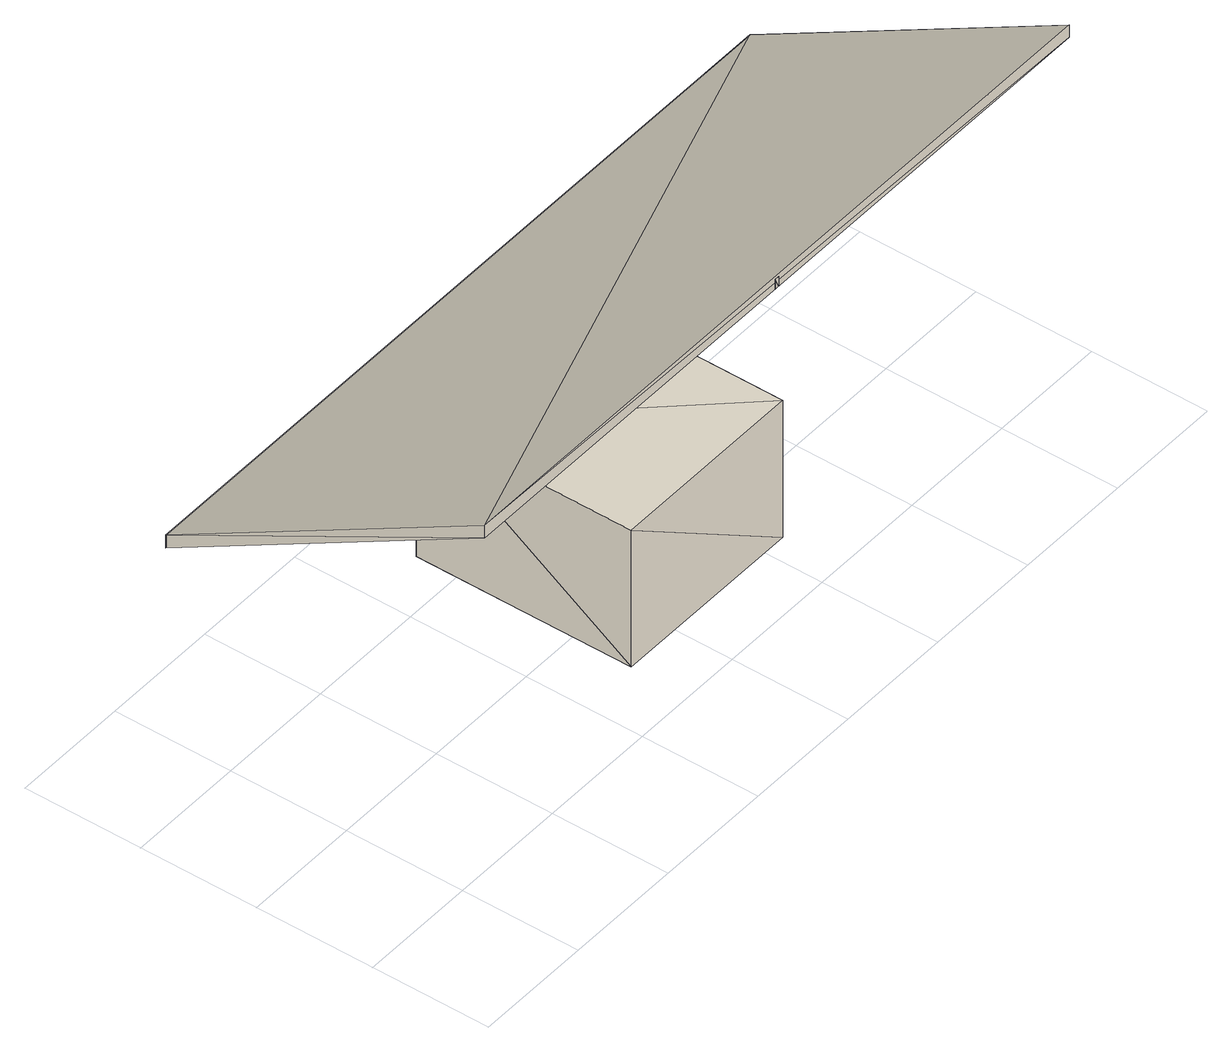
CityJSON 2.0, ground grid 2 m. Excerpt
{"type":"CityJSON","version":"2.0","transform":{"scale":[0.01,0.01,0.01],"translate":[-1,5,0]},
"CityObjects":{
"building1":{"type":"Building","attributes":{"info":{"id":21283,"type":"IfcSpace","GlobalId":"0e_hbkIQ5DMQlIJ$2V3j_m","OwnerHistory":"#12","Name":"3","ObjectPlacement":"#21203","Representation":"#21278","LongName":"Bad","CompositionType":"ELEMENT"},"psets":{"Pset_SpaceCommon":{"HandicapAccessible":{"id":21287,"class":"IfcPropertySingleValue","value":true,"value_type":"IfcBoolean"},"NaturalVentilation":{"id":21288,"class":"IfcPropertySingleValue","value":true,"value_type":"IfcBoolean"},"Category":{"id":21289,"class":"IfcPropertySingleValue","value":"Allgemeines","value_type":"IfcLabel"},"id":21290},"Pset_SpaceThermalRequirements":{"SpaceTemperatureMax":{"id":21299,"class":"IfcPropertySingleValue","value":24,"value_type":"IfcThermodynamicTemperatureMeasure"},"SpaceTemperatureMin":{"id":21300,"class":"IfcPropertySingleValue","value":24,"value_type":"IfcThermodynamicTemperatureMeasure"},"AirConditioning":{"id":21301,"class":"IfcPropertySingleValue","value":false,"value_type":"IfcBoolean"},"SpaceTemperatureSummer":{"id":21302,"class":"IfcPropertySingleValue","value":24,"value_type":"IfcThermodynamicTemperatureMeasure"},"SpaceTemperatureWinter":{"id":21303,"class":"IfcPropertySingleValue","value":24,"value_type":"IfcThermodynamicTemperatureMeasure"},"id":21304},"AC_Pset_Name":{"Name":{"id":21314,"class":"IfcPropertySingleValue","value":"3","value_type":"IfcLabel"},"id":21315},"ArchiCADProperties":{"Komplette Element-ID":{"id":21321,"class":"IfcPropertySingleValue","value":"3","value_type":"IfcLabel"},"Kompakte Element-ID":{"id":21322,"class":"IfcPropertySingleValue","value":"3","value_type":"IfcLabel"},"Name des Sachmerkmal-Objekts":{"id":21323,"class":"IfcPropertySingleValue","value_type":"IfcLabel"},"Ursprungsgeschoss":{"id":21324,"class":"IfcPropertySingleValue","value":"Erdgeschoss","value_type":"IfcLabel"},"Raumname":{"id":21325,"class":"IfcPropertySingleValue","value":"Bad","value_type":"IfcLabel"},"Raumnummer":{"id":21326,"class":"IfcPropertySingleValue","value":"3","value_type":"IfcLabel"},"Ebene":{"id":21327,"class":"IfcPropertySingleValue","value":"Räume","value_type":"IfcLabel"},"Typ":{"id":21328,"class":"IfcPropertySingleValue","value":"Raumstempel","value_type":"IfcLabel"},"Geschützt":{"id":21329,"class":"IfcPropertySingleValue","value":false,"value_type":"IfcBoolean"},"Bibliothekselement-Name":{"id":21330,"class":"IfcPropertySingleValue","value":"Allgemeiner Raumstempel","value_type":"IfcLabel"},"Etikettentext":{"id":21331,"class":"IfcPropertySingleValue","value_type":"IfcLabel"},"Eindeutige ID":{"id":21332,"class":"IfcPropertySingleValue","value_type":"IfcLabel"},"Verknüpfte Änderungen":{"id":21333,"class":"IfcPropertySingleValue","value_type":"IfcLabel"},"Element-Klassifizierung":{"id":21334,"class":"IfcPropertySingleValue","value":"Raum","value_type":"IfcLabel"},"Umbau-Status":{"id":21335,"class":"IfcPropertySingleValue","value":"Bestand","value_type":"IfcLabel"},"Anzeigen auf Umbau-Filter":{"id":21336,"class":"IfcPropertySingleValue","value":"Alle relevanten Filter","value_type":"IfcLabel"},"ARCHICAD IFC ID":{"id":21337,"class":"IfcPropertySingleValue","value":"0e_hbkIQ5DMQlIJ$2V3j_m","value_type":"IfcLabel"},"Externe IFC ID":{"id":21338,"class":"IfcPropertySingleValue","value_type":"IfcLabel"},"Deckschraffur":{"id":21339,"class":"IfcPropertySingleValue","value":"Unnamed","value_type":"IfcLabel"},"Oberfläche":{"id":21340,"class":"IfcPropertySingleValue","value":"Farbe, matt","value_type":"IfcLabel"},"Geschoss für Oberkantenverknüpfung":{"id":21341,"class":"IfcPropertySingleValue","value":"Nicht verknüpft","value_type":"IfcLabel"},"Einheitliche Oberfläche":{"id":21342,"class":"IfcPropertySingleValue","value":true,"value_type":"IfcBoolean"},"Raumkategorie":{"id":21343,"class":"IfcPropertySingleValue","value":"Allgemeines","value_type":"IfcLabel"},"Raumflächen-Code":{"id":21344,"class":"IfcPropertySingleValue","value":"000","value_type":"IfcLabel"},"id":21345},"AC_Pset_Allgemeiner_Raumstempel":{"Raumname":{"id":21374,"class":"IfcPropertySingleValue","value":"Bad","value_type":"IfcLabel"},"Raumnummer":{"id":21375,"class":"IfcPropertySingleValue","value":"3","value_type":"IfcLabel"},"Schriftgröße [mm]":{"id":21376,"class":"IfcPropertySingleValue","value":3,"value_type":"IfcReal"},"Gemessene Fläche":{"id":21377,"class":"IfcPropertySingleValue","value":12.5,"value_type":"IfcReal"},"Anzahl aller Raumecken":{"id":21378,"class":"IfcPropertySingleValue","value":4,"value_type":"IfcReal"},"Anzahl hereinragender Raumecken":{"id":21379,"class":"IfcPropertySingleValue","value":0,"value_type":"IfcReal"},"Oberfläche Umfassungswände":{"id":21380,"class":"IfcPropertySingleValue","value":31.22,"value_type":"IfcReal"},"Fläche der Türen":{"id":21381,"class":"IfcPropertySingleValue","value":1.78,"value_type":"IfcReal"},"Fläche der Fenster":{"id":21382,"class":"IfcPropertySingleValue","value":2.4,"value_type":"IfcReal"},"Gemessene Nettofläche":{"id":21383,"class":"IfcPropertySingleValue","value":12.5,"value_type":"IfcReal"},"Wandabzugsfläche":{"id":21384,"class":"IfcPropertySingleValue","value":0,"value_type":"IfcReal"},"Fassaden- Abzugsfläche":{"id":21385,"class":"IfcPropertySingleValue","value":0,"value_type":"IfcReal"},"Stützenabzugsfläche":{"id":21386,"class":"IfcPropertySingleValue","value":0,"value_type":"IfcReal"},"Schraffurabzugsfläche":{"id":21387,"class":"IfcPropertySingleValue","value":0,"value_type":"IfcReal"},"Abzugsfläche unter Dach":{"id":21388,"class":"IfcPropertySingleValue","value":0,"value_type":"IfcReal"},"Gesamtabzugsfläche":{"id":21389,"class":"IfcPropertySingleValue","value":0,"value_type":"IfcReal"},"Reduzierte Fläche":{"id":21390,"class":"IfcPropertySingleValue","value":12.5,"value_type":"IfcReal"},"Raumfläche Faktor":{"id":21391,"class":"IfcPropertySingleValue","value":0.97,"value_type":"IfcReal"},"Berechnete Fläche (NRF)":{"id":21392,"class":"IfcPropertySingleValue","value":12.13,"value_type":"IfcReal"},"Raumvolumen":{"id":21393,"class":"IfcPropertySingleValue","value":31.26,"value_type":"IfcReal"},"Begrenzung Oberflächenbereich":{"id":21394,"class":"IfcPropertySingleValue","value":35.4,"value_type":"IfcReal"},"Oberer Oberflächenbereich":{"id":21395,"class":"IfcPropertySingleValue","value":12.5,"value_type":"IfcReal"},"Unterer Oberflächenbereich":{"id":21396,"class":"IfcPropertySingleValue","value":12.5,"value_type":"IfcReal"},"Dach Oberflächenbereich an der Oberseite":{"id":21397,"class":"IfcPropertySingleValue","value":0,"value_type":"IfcReal"},"Dach Oberflächenbereich an der Unterseite":{"id":21398,"class":"IfcPropertySingleValue","value":0,"value_type":"IfcReal"},"Decke Oberflächenbereich an der Oberseite":{"id":21399,"class":"IfcPropertySingleValue","value":0,"value_type":"IfcReal"},"Decke Oberflächenbereich an der Unterseite":{"id":21400,"class":"IfcPropertySingleValue","value":0,"value_type":"IfcReal"},"Unterzug Oberflächenbereich an der Oberseite":{"id":21401,"class":"IfcPropertySingleValue","value":0,"value_type":"IfcReal"},"Unterzugoberfläche unten":{"id":21402,"class":"IfcPropertySingleValue","value":0,"value_type":"IfcReal"},"Oberer Oberflächenbereich der Wandeinsätze":{"id":21403,"class":"IfcPropertySingleValue","value":0,"value_type":"IfcReal"},"Oberfläche Wandnischen hinten":{"id":21404,"class":"IfcPropertySingleValue","value":0,"value_type":"IfcReal"},"Seite Oberflächenbereich der Wandeinsätze":{"id":21405,"class":"IfcPropertySingleValue","value":0,"value_type":"IfcReal"},"Zeichensatz 1":{"id":21406,"class":"IfcPropertySingleValue","value":"Arial Westlich","value_type":"IfcLabel"},"Raumpolygon (Brutto, Netto)":{"id":21407,"class":"IfcPropertySingleValue","value":0,"value_type":"IfcReal"},"ID zeigen":{"id":21408,"class":"IfcPropertySingleValue","value":false,"value_type":"IfcBoolean"},"ID zeigen als...":{"id":21409,"class":"IfcPropertySingleValue","value":1,"value_type":"IfcReal"},"Schraffur-Typ":{"id":21410,"class":"IfcPropertySingleValue","value":"Leer","value_type":"IfcLabel"},"Schraffur-Stift":{"id":21411,"class":"IfcPropertySingleValue","value":"Transparent","value_type":"IfcLabel"},"Schraffurhintergrund-Stift":{"id":21412,"class":"IfcPropertySingleValue","value":"Transparent","value_type":"IfcLabel"},"id":21413},"BaseQuantities":{"Height":{"id":21457,"class":"IfcQuantityLength","value":2.5},"FinishCeilingHeight":{"id":21458,"class":"IfcQuantityLength","value":2.5},"FinishFloorHeight":{"id":21459,"class":"IfcQuantityLength","value":0},"ClearHeight":{"id":21460,"class":"IfcQuantityLength","value":2.5},"GrossFloorArea":{"id":21461,"class":"IfcQuantityArea","value":12.5},"NetFloorArea":{"id":21462,"class":"IfcQuantityArea","value":12.13},"SpaceNetFloorAreaBOMA":{"id":21463,"class":"IfcQuantityArea","value":12.13},"SpaceUsableFloorAreaBOMA":{"id":21464,"class":"IfcQuantityArea","value":12.13},"GrossCeilingArea":{"id":21465,"class":"IfcQuantityArea","value":12.5},"NetCeilingArea":{"id":21466,"class":"IfcQuantityArea","value":12.13},"GrossWallArea":{"id":21467,"class":"IfcQuantityArea","value":35.4},"NetWallArea":{"id":21468,"class":"IfcQuantityArea","value":31.22},"GrossPerimeter":{"id":21469,"class":"IfcQuantityLength","value":14.16},"NetPerimeter":{"id":21470,"class":"IfcQuantityLength","value":14.16},"GrossVolume":{"id":21471,"class":"IfcQuantityVolume","value":31.26},"NetVolume":{"id":21472,"class":"IfcQuantityVolume","value":31.26},"id":21473},"ArchiCADQuantities":{"Höhenangabe zum Projekt-Nullpunkt":{"id":21478,"class":"IfcQuantityLength","value":0},"Höhe zu Geschoss":{"id":21479,"class":"IfcQuantityLength","value":0},"Höhe":{"id":21480,"class":"IfcQuantityLength","value":2.5},"Oberflächenbereich":{"id":21481,"class":"IfcQuantityArea","value":12.5},"Netto-Volumen":{"id":21482,"class":"IfcQuantityVolume","value":31.26},"Fläche":{"id":21483,"class":"IfcQuantityArea","value":12.5},"Basislevel":{"id":21484,"class":"IfcQuantityLength","value":0},"Berechnete Fläche (NRF)":{"id":21485,"class":"IfcQuantityArea","value":12.13},"Türen-Oberflächenbereich":{"id":21486,"class":"IfcQuantityArea","value":1.78},"Türen Breite":{"id":21487,"class":"IfcQuantityLength","value":0.885},"Stützenabzugsfläche":{"id":21488,"class":"IfcQuantityArea","value":0},"Schraffurabzugsfläche":{"id":21489,"class":"IfcQuantityArea","value":0},"Niedrige Abzugsfläche":{"id":21490,"class":"IfcQuantityArea","value":0},"Wandabzugsfläche":{"id":21491,"class":"IfcQuantityArea","value":0},"Fußbodendicke":{"id":21492,"class":"IfcQuantityLength","value":0},"Durchbruch Umfang":{"id":21493,"class":"IfcQuantityLength","value":0},"Gemessene Fläche":{"id":21494,"class":"IfcQuantityArea","value":12.5},"Nettofläche":{"id":21495,"class":"IfcQuantityArea","value":12.5},"Nettoumfang":{"id":21496,"class":"IfcQuantityLength","value":14.16},"Anzahl der Unterzüge":{"id":21497,"class":"IfcQuantityCount","value":0},"Anzahl der Stützen":{"id":21498,"class":"IfcQuantityCount","value":0},"Anzahl der Türen":{"id":21499,"class":"IfcQuantityCount","value":1},"Anzahl der Lichtquelle":{"id":21500,"class":"IfcQuantityCount","value":0},"Anzahl der Objekte":{"id":21501,"class":"IfcQuantityCount","value":0},"Anzahl der konkaven Ecken":{"id":21502,"class":"IfcQuantityCount","value":0},"Anzahl der Ecken":{"id":21503,"class":"IfcQuantityCount","value":4},"Anzahl der Wandelemente":{"id":21504,"class":"IfcQuantityCount","value":4},"Anzahl der Fenster":{"id":21505,"class":"IfcQuantityCount","value":1},"Umfang":{"id":21506,"class":"IfcQuantityLength","value":14.16},"Reduzierte Fläche":{"id":21507,"class":"IfcQuantityArea","value":0.97},"Raumflächen Reduzierung":{"id":21508,"class":"IfcQuantityArea","value":12.5},"Abstand Oberkante":{"id":21509,"class":"IfcQuantityLength","value":0},"Abstand zu Ursprungsgeschoss":{"id":21510,"class":"IfcQuantityLength","value":0},"Gesamtabzugsfläche":{"id":21511,"class":"IfcQuantityArea","value":0},"Heizkörpernische Oberflächenbereich hinten":{"id":21512,"class":"IfcQuantityArea","value":0},"Heizkörpernische Oberflächenbereich seitlich":{"id":21513,"class":"IfcQuantityArea","value":0},"Heizkörpernische Oberflächenbereich oben":{"id":21514,"class":"IfcQuantityArea","value":0},"Wand Umfang":{"id":21515,"class":"IfcQuantityLength","value":14.16},"Wand-Oberflächenbereich":{"id":21516,"class":"IfcQuantityArea","value":31.22},"Fenster-Oberflächenbereich":{"id":21517,"class":"IfcQuantityArea","value":2.4},"Fenster Breite":{"id":21518,"class":"IfcQuantityLength","value":2},"id":21519},"AC_Equantity_Allgemeiner_Raumstempel":{"Raumumfang":{"id":21524,"class":"IfcQuantityLength","value":14.16},"Gesamtlänge aller Bodenkanten":{"id":21525,"class":"IfcQuantityLength","value":0},"Gesamtlänge Raumumfassung":{"id":21526,"class":"IfcQuantityLength","value":14.16},"Summe Öffnungsbreite Türen":{"id":21527,"class":"IfcQuantityLength","value":0.885},"Summe Öffnungsbreite Fenster":{"id":21528,"class":"IfcQuantityLength","value":2},"Höhenkote OK Rohdecke":{"id":21529,"class":"IfcQuantityLength","value":0},"Dicke Bodenaufbau":{"id":21530,"class":"IfcQuantityLength","value":0},"Raumhöhe":{"id":21531,"class":"IfcQuantityLength","value":2.5},"Nettoumfang":{"id":21532,"class":"IfcQuantityLength","value":14.16},"id":21533}}},"geometry":[{"type":"MultiSurface","lod":"2","boundaries":[[[0,1,2]],[[0,3,1]],[[4,0,2]],[[4,5,0]],[[3,0,5]],[[3,5,6]],[[6,7,1]],[[6,1,3]],[[2,7,4]],[[2,1,7]],[[6,5,4]],[[6,4,7]]]}]},
"building2":{"type":"Building","attributes":{"info":{"id":35919,"type":"IfcMember","GlobalId":"35W3cFc4L7MhJR0gIk9uis","OwnerHistory":"#12","Name":"Sparren-7","ObjectPlacement":"#35902","Representation":"#35915","Tag":"3482C9DC-403F-437C-94-B9-0E7ACBDA5DBF"},"psets":{"Pset_BeamCommon":{"Slope":{"id":35924,"class":"IfcPropertySingleValue","value":1718.87,"value_type":"IfcPlaneAngleMeasure"},"IsExternal":{"id":35925,"class":"IfcPropertySingleValue","value":false,"value_type":"IfcBoolean"},"LoadBearing":{"id":35926,"class":"IfcPropertySingleValue","value":true,"value_type":"IfcBoolean"},"id":35927},"AC_Pset_Name":{"Name":{"id":35936,"class":"IfcPropertySingleValue","value":"Sparren-7","value_type":"IfcLabel"},"id":35937},"ArchiCADProperties":{"Komplette Element-ID":{"id":35943,"class":"IfcPropertySingleValue","value":"Sparren-7","value_type":"IfcLabel"},"Kompakte Element-ID":{"id":35944,"class":"IfcPropertySingleValue","value":"Sparren-7","value_type":"IfcLabel"},"Name des Sachmerkmal-Objekts":{"id":35945,"class":"IfcPropertySingleValue","value_type":"IfcLabel"},"Ursprungsgeschoss":{"id":35946,"class":"IfcPropertySingleValue","value":"Dachgeschoss","value_type":"IfcLabel"},"Raumname":{"id":35947,"class":"IfcPropertySingleValue","value":"Galerie","value_type":"IfcLabel"},"Raumnummer":{"id":35948,"class":"IfcPropertySingleValue","value":"7","value_type":"IfcLabel"},"Ebene":{"id":35949,"class":"IfcPropertySingleValue","value":"Dachkonstruktion","value_type":"IfcLabel"},"Typ":{"id":35950,"class":"IfcPropertySingleValue","value":"Objekt","value_type":"IfcLabel"},"Geschützt":{"id":35951,"class":"IfcPropertySingleValue","value":false,"value_type":"IfcBoolean"},"Bibliothekselement-Name":{"id":35952,"class":"IfcPropertySingleValue","value_type":"IfcLabel"},"Baustoff / Mehrschichtiger Aufbau / Profil / Schraffur":{"id":35953,"class":"IfcPropertySingleValue","value":"Solid","value_type":"IfcLabel"},"Etikettentext":{"id":35954,"class":"IfcPropertySingleValue","value_type":"IfcLabel"},"Eindeutige ID":{"id":35955,"class":"IfcPropertySingleValue","value_type":"IfcLabel"},"Verknüpfte Änderungen":{"id":35956,"class":"IfcPropertySingleValue","value_type":"IfcLabel"},"Tragende Funktion":{"id":35957,"class":"IfcPropertySingleValue","value":"Nicht definiert","value_type":"IfcLabel"},"Lage":{"id":35958,"class":"IfcPropertySingleValue","value":"Nicht definiert","value_type":"IfcLabel"},"Element-Klassifizierung":{"id":35959,"class":"IfcPropertySingleValue","value":"Stab / Stabträger","value_type":"IfcLabel"},"Umbau-Status":{"id":35960,"class":"IfcPropertySingleValue","value":"Bestand","value_type":"IfcLabel"},"Anzeigen auf Umbau-Filter":{"id":35961,"class":"IfcPropertySingleValue","value":"Alle relevanten Filter","value_type":"IfcLabel"},"ARCHICAD IFC ID":{"id":35962,"class":"IfcPropertySingleValue","value":"35W3cFc4L7MhJR0gIk9uis","value_type":"IfcLabel"},"Externe IFC ID":{"id":35963,"class":"IfcPropertySingleValue","value_type":"IfcLabel"},"Drehwinkel":{"id":35964,"class":"IfcPropertySingleValue","value":-90,"value_type":"IfcPlaneAngleMeasure"},"Oberfläche":{"id":35965,"class":"IfcPropertySingleValue","value":"Kiefer","value_type":"IfcLabel"},"id":35966},"ArchiCADQuantities":{"Höhenangabe zum Projekt-Nullpunkt":{"id":35994,"class":"IfcQuantityLength","value":3.2},"Höhe zu Geschoss":{"id":35995,"class":"IfcQuantityLength","value":0.5},"Oberflächenbereich":{"id":35996,"class":"IfcQuantityArea","value":3.08},"Netto-Volumen":{"id":35997,"class":"IfcQuantityVolume","value":0.0813},"Fläche":{"id":35998,"class":"IfcQuantityArea","value":0.4},"Höhe (Z Größe)":{"id":35999,"class":"IfcQuantityLength","value":2.89},"Länge (A)":{"id":36000,"class":"IfcQuantityLength","value":2.5},"Volumen":{"id":36001,"class":"IfcQuantityVolume","value":0.0813},"Breite (B)":{"id":36002,"class":"IfcQuantityLength","value":1},"id":36003}}},"geometry":[{"type":"MultiSurface","lod":"2","boundaries":[[[8,9,10]],[[8,10,11]],[[12,10,13]],[[12,11,10]],[[11,14,8]],[[11,12,14]],[[14,15,9]],[[8,14,9]],[[13,10,9]],[[13,9,15]],[[13,14,12]],[[15,14,13]]]}]},
"building3":{"type":"Building","attributes":{"info":{"id":59553,"type":"IfcSlab","GlobalId":"07Enbsqm9C7AQC9iyBwfSD","OwnerHistory":"#12","Name":"Dach-1","ObjectPlacement":"#59508","Representation":"#59549","Tag":"E142B455-80E4-4B96-83-EC-E1589CA998DB","PredefinedType":"ROOF"},"psets":{"Pset_SlabCommon":{"ThermalTransmittance":{"id":59562,"class":"IfcPropertySingleValue","value":0.3,"value_type":"IfcThermalTransmittanceMeasure"},"id":59563},"AC_Pset_Name":{"Name":{"id":59570,"class":"IfcPropertySingleValue","value":"Dach-1","value_type":"IfcLabel"},"id":59571},"ArchiCADProperties":{"Komplette Element-ID":{"id":59577,"class":"IfcPropertySingleValue","value":"Dach-1","value_type":"IfcLabel"},"Kompakte Element-ID":{"id":59578,"class":"IfcPropertySingleValue","value":"Dach-1","value_type":"IfcLabel"},"Name des Sachmerkmal-Objekts":{"id":59579,"class":"IfcPropertySingleValue","value_type":"IfcLabel"},"Ursprungsgeschoss":{"id":59580,"class":"IfcPropertySingleValue","value":"Dachgeschoss","value_type":"IfcLabel"},"Raumname":{"id":59581,"class":"IfcPropertySingleValue","value":"Galerie","value_type":"IfcLabel"},"Raumnummer":{"id":59582,"class":"IfcPropertySingleValue","value":"7","value_type":"IfcLabel"},"Ebene":{"id":59583,"class":"IfcPropertySingleValue","value":"Dächer","value_type":"IfcLabel"},"Typ":{"id":59584,"class":"IfcPropertySingleValue","value":"Dachfläche","value_type":"IfcLabel"},"Geschützt":{"id":59585,"class":"IfcPropertySingleValue","value":false,"value_type":"IfcBoolean"},"Baustoff / Mehrschichtiger Aufbau / Profil / Schraffur":{"id":59586,"class":"IfcPropertySingleValue","value":"Solid 397409098","value_type":"IfcLabel"},"Etikettentext":{"id":59587,"class":"IfcPropertySingleValue","value_type":"IfcLabel"},"Eindeutige ID":{"id":59588,"class":"IfcPropertySingleValue","value_type":"IfcLabel"},"Verknüpfte Änderungen":{"id":59589,"class":"IfcPropertySingleValue","value_type":"IfcLabel"},"Tragende Funktion":{"id":59590,"class":"IfcPropertySingleValue","value":"Nicht definiert","value_type":"IfcLabel"},"Lage":{"id":59591,"class":"IfcPropertySingleValue","value":"Nicht definiert","value_type":"IfcLabel"},"Element-Klassifizierung":{"id":59592,"class":"IfcPropertySingleValue","value":"Dach","value_type":"IfcLabel"},"Umbau-Status":{"id":59593,"class":"IfcPropertySingleValue","value":"Bestand","value_type":"IfcLabel"},"Anzeigen auf Umbau-Filter":{"id":59594,"class":"IfcPropertySingleValue","value":"Alle relevanten Filter","value_type":"IfcLabel"},"Struktur - Typ":{"id":59595,"class":"IfcPropertySingleValue","value":"Einfach","value_type":"IfcLabel"},"ARCHICAD IFC ID":{"id":59596,"class":"IfcPropertySingleValue","value":"07Enbsqm9C7AQC9iyBwfSD","value_type":"IfcLabel"},"Externe IFC ID":{"id":59597,"class":"IfcPropertySingleValue","value_type":"IfcLabel"},"Oberfläche oben":{"id":59598,"class":"IfcPropertySingleValue","value":"Ziegel","value_type":"IfcLabel"},"Oberfläche Kante":{"id":59599,"class":"IfcPropertySingleValue","value":"Ziegel","value_type":"IfcLabel"},"Oberfläche unten":{"id":59600,"class":"IfcPropertySingleValue","value":"Ziegel","value_type":"IfcLabel"},"Baustoff/Mehrschichtiges Bauteil":{"id":59601,"class":"IfcPropertySingleValue","value":"Solid 397409098","value_type":"IfcLabel"},"Deckschraffur":{"id":59602,"class":"IfcPropertySingleValue","value":"Unnamed","value_type":"IfcLabel"},"Geometriemethode":{"id":59603,"class":"IfcPropertySingleValue","value":"Einzelfläche","value_type":"IfcLabel"},"Trimm-Körper":{"id":59604,"class":"IfcPropertySingleValue","value":"Aufsetzlinie nach unten","value_type":"IfcLabel"},"Neigung":{"id":59605,"class":"IfcPropertySingleValue","value":30,"value_type":"IfcPlaneAngleMeasure"},"id":59606},"BaseQuantities":{"Width":{"id":59640,"class":"IfcQuantityLength","value":0.2},"Perimeter":{"id":59641,"class":"IfcQuantityLength","value":38.7},"GrossArea":{"id":59642,"class":"IfcQuantityArea","value":82.56},"NetArea":{"id":59643,"class":"IfcQuantityArea","value":82.56},"GrossVolume":{"id":59644,"class":"IfcQuantityVolume","value":16.51},"NetVolume":{"id":59645,"class":"IfcQuantityVolume","value":16.51},"id":59646},"ArchiCADQuantities":{"Höhenangabe zum Projekt-Nullpunkt":{"id":59651,"class":"IfcQuantityLength","value":3.2},"Höhe zu Geschoss":{"id":59652,"class":"IfcQuantityLength","value":0.5},"Höhe":{"id":59653,"class":"IfcQuantityLength","value":0.2},"Oberflächenbereich":{"id":59654,"class":"IfcQuantityArea","value":82.56},"Netto-Volumen":{"id":59655,"class":"IfcQuantityVolume","value":16.51},"Fläche":{"id":59656,"class":"IfcQuantityArea","value":71.5},"Netto-Oberflächenbereich Unterseite":{"id":59657,"class":"IfcQuantityArea","value":82.56},"Netto-Oberflächenbereich Oberseite":{"id":59658,"class":"IfcQuantityArea","value":82.56},"Netto-Oberflächenbereich der Kante":{"id":59659,"class":"IfcQuantityArea","value":8.54},"Volumen":{"id":59660,"class":"IfcQuantityVolume","value":16.51},"Umfang":{"id":59661,"class":"IfcQuantityLength","value":38.7},"Löcher Oberflächenbereich":{"id":59662,"class":"IfcQuantityArea","value":0},"Durchbruch Umfang":{"id":59663,"class":"IfcQuantityLength","value":0},"Dicke":{"id":59664,"class":"IfcQuantityLength","value":0.2},"Vertikal Dicke":{"id":59665,"class":"IfcQuantityLength","value":0.231},"Brutto-Oberflächenbereich an der Unterseite":{"id":59666,"class":"IfcQuantityArea","value":82.56},"Brutto-Oberflächenbereich an der Oberseite":{"id":59667,"class":"IfcQuantityArea","value":82.56},"Brutto-Oberflächenbereich der Dachkanten":{"id":59668,"class":"IfcQuantityArea","value":8.54},"Bruttovolumen des Dachs":{"id":59669,"class":"IfcQuantityVolume","value":16.51},"Konditionaler Oberflächenbereich unten":{"id":59670,"class":"IfcQuantityArea","value":82.56},"Konditionaler Oberflächenbereich oben":{"id":59671,"class":"IfcQuantityArea","value":82.56},"Konditionales Volumen":{"id":59672,"class":"IfcQuantityVolume","value":16.51},"Dämmungsschichtdicke":{"id":59673,"class":"IfcQuantityLength","value":0},"First-Länge":{"id":59674,"class":"IfcQuantityLength","value":0},"Kehlen-Länge":{"id":59675,"class":"IfcQuantityLength","value":0},"Ortgang-Länge":{"id":59676,"class":"IfcQuantityLength","value":0},"Grat-Länge":{"id":59677,"class":"IfcQuantityLength","value":0},"Trauflänge":{"id":59678,"class":"IfcQuantityLength","value":0},"Pultdachfirst-Länge":{"id":59679,"class":"IfcQuantityLength","value":0},"Seitenwand Verbindungslänge":{"id":59680,"class":"IfcQuantityLength","value":0},"Wandende Verbindungslänge":{"id":59681,"class":"IfcQuantityLength","value":0},"Kuppel-Verbindungslänge":{"id":59682,"class":"IfcQuantityLength","value":0},"Konkave Verbindungslänge":{"id":59683,"class":"IfcQuantityLength","value":0},"Anzahl der Dachfenster":{"id":59684,"class":"IfcQuantityCount","value":0},"Anzahl der Durchbrüche":{"id":59685,"class":"IfcQuantityCount","value":0},"Oberflächenbereich der Öffnungen":{"id":59686,"class":"IfcQuantityArea","value":0},"id":59687}}},"geometry":[{"type":"MultiSurface","lod":"2","boundaries":[[[16,17,18]],[[19,16,18]],[[19,18,20]],[[20,18,21]],[[20,21,22]],[[23,20,22]],[[23,22,17]],[[16,23,17]],[[18,17,21]],[[17,22,21]],[[20,16,19]],[[20,23,16]]]}]},
"building4":{"type":"Building","attributes":{"info":{"id":35796,"type":"IfcMember","GlobalId":"31Quw2HAvFqv$9_JgCuemp","OwnerHistory":"#12","Name":"Sparren-6","ObjectPlacement":"#35779","Representation":"#35792","Tag":"860FAA0C-B6F9-41C9-B0-FC-435F2488ECA6"},"psets":{"Pset_BeamCommon":{"Slope":{"id":35801,"class":"IfcPropertySingleValue","value":1718.87,"value_type":"IfcPlaneAngleMeasure"},"IsExternal":{"id":35802,"class":"IfcPropertySingleValue","value":false,"value_type":"IfcBoolean"},"LoadBearing":{"id":35803,"class":"IfcPropertySingleValue","value":true,"value_type":"IfcBoolean"},"id":35804},"AC_Pset_Name":{"Name":{"id":35813,"class":"IfcPropertySingleValue","value":"Sparren-6","value_type":"IfcLabel"},"id":35814},"ArchiCADProperties":{"Komplette Element-ID":{"id":35820,"class":"IfcPropertySingleValue","value":"Sparren-6","value_type":"IfcLabel"},"Kompakte Element-ID":{"id":35821,"class":"IfcPropertySingleValue","value":"Sparren-6","value_type":"IfcLabel"},"Name des Sachmerkmal-Objekts":{"id":35822,"class":"IfcPropertySingleValue","value_type":"IfcLabel"},"Ursprungsgeschoss":{"id":35823,"class":"IfcPropertySingleValue","value":"Dachgeschoss","value_type":"IfcLabel"},"Raumname":{"id":35824,"class":"IfcPropertySingleValue","value":"Galerie","value_type":"IfcLabel"},"Raumnummer":{"id":35825,"class":"IfcPropertySingleValue","value":"7","value_type":"IfcLabel"},"Ebene":{"id":35826,"class":"IfcPropertySingleValue","value":"Dachkonstruktion","value_type":"IfcLabel"},"Typ":{"id":35827,"class":"IfcPropertySingleValue","value":"Objekt","value_type":"IfcLabel"},"Geschützt":{"id":35828,"class":"IfcPropertySingleValue","value":false,"value_type":"IfcBoolean"},"Bibliothekselement-Name":{"id":35829,"class":"IfcPropertySingleValue","value_type":"IfcLabel"},"Baustoff / Mehrschichtiger Aufbau / Profil / Schraffur":{"id":35830,"class":"IfcPropertySingleValue","value":"Solid","value_type":"IfcLabel"},"Etikettentext":{"id":35831,"class":"IfcPropertySingleValue","value_type":"IfcLabel"},"Eindeutige ID":{"id":35832,"class":"IfcPropertySingleValue","value_type":"IfcLabel"},"Verknüpfte Änderungen":{"id":35833,"class":"IfcPropertySingleValue","value_type":"IfcLabel"},"Tragende Funktion":{"id":35834,"class":"IfcPropertySingleValue","value":"Nicht definiert","value_type":"IfcLabel"},"Lage":{"id":35835,"class":"IfcPropertySingleValue","value":"Nicht definiert","value_type":"IfcLabel"},"Element-Klassifizierung":{"id":35836,"class":"IfcPropertySingleValue","value":"Stab / Stabträger","value_type":"IfcLabel"},"Umbau-Status":{"id":35837,"class":"IfcPropertySingleValue","value":"Bestand","value_type":"IfcLabel"},"Anzeigen auf Umbau-Filter":{"id":35838,"class":"IfcPropertySingleValue","value":"Alle relevanten Filter","value_type":"IfcLabel"},"ARCHICAD IFC ID":{"id":35839,"class":"IfcPropertySingleValue","value":"31Quw2HAvFqv$9_JgCuemp","value_type":"IfcLabel"},"Externe IFC ID":{"id":35840,"class":"IfcPropertySingleValue","value_type":"IfcLabel"},"Drehwinkel":{"id":35841,"class":"IfcPropertySingleValue","value":-90,"value_type":"IfcPlaneAngleMeasure"},"Oberfläche":{"id":35842,"class":"IfcPropertySingleValue","value":"Kiefer","value_type":"IfcLabel"},"id":35843},"ArchiCADQuantities":{"Höhenangabe zum Projekt-Nullpunkt":{"id":35871,"class":"IfcQuantityLength","value":3.2},"Höhe zu Geschoss":{"id":35872,"class":"IfcQuantityLength","value":0.5},"Oberflächenbereich":{"id":35873,"class":"IfcQuantityArea","value":3.08},"Netto-Volumen":{"id":35874,"class":"IfcQuantityVolume","value":0.0813},"Fläche":{"id":35875,"class":"IfcQuantityArea","value":0.4},"Höhe (Z Größe)":{"id":35876,"class":"IfcQuantityLength","value":2.89},"Länge (A)":{"id":35877,"class":"IfcQuantityLength","value":2.5},"Volumen":{"id":35878,"class":"IfcQuantityVolume","value":0.0813},"Breite (B)":{"id":35879,"class":"IfcQuantityLength","value":1},"id":35880}}},"geometry":[{"type":"MultiSurface","lod":"2","boundaries":[[[24,25,26]],[[24,26,27]],[[28,26,29]],[[28,27,26]],[[27,30,24]],[[27,28,30]],[[30,31,25]],[[24,30,25]],[[29,26,25]],[[29,25,31]],[[29,30,28]],[[31,30,29]]]}]}
},
"vertices":[
[504,99,0],[504,470,250],[504,470,0],[504,99,250],[841,470,0],[841,99,0],[841,99,250],[841,470,250],
[704,0,627],[704,550,310],[696,550,310],[696,0,627],[696,0,609],[696,550,291],[704,0,609],[704,550,291],
[50,0,632],[50,0,609],[1350,0,609],[1350,0,632],[1350,550,314],[1350,550,291],[50,550,291],[50,550,314],
[774,0,627],[774,550,310],[766,550,310],[766,0,627],[766,0,609],[766,550,291],[774,0,609],[774,550,291]
]}
